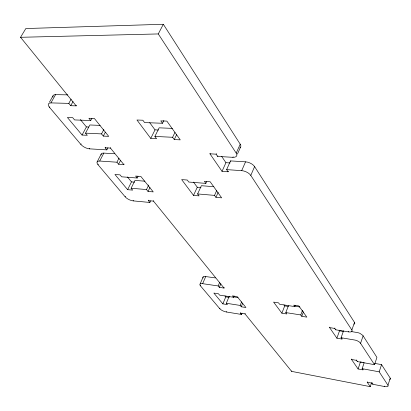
<?xml version="1.0" encoding="UTF-8"?>
<svg xmlns="http://www.w3.org/2000/svg" width="411" height="411" viewBox="0 0 411 411"><rect width="100%" height="100%" fill="white"/><g stroke="black" fill="none" stroke-linecap="round" stroke-linejoin="round"><path stroke-width="0.62" d="M367.372 381.809L367.228 382.245L372.017 383.165L372.772 384.275L384.552 386.54A5.358 1.783 19 0 0 387.969 385.246L390.239 378.161L381.557 364.619L374.632 363.375M384.552 386.54L384.696 386.104M387.969 385.246L379.194 371.832L381.557 364.619M240.589 312.704L240.409 313.146L244.997 313.891L291.656 371.39L370.265 386.653L371.549 382.754M372.017 383.165L372.161 382.728M372.772 384.275L372.916 383.838M351.703 359.024L351.549 359.476L356.491 360.36L357.313 361.567L374.513 364.67L376.918 357.39L362.81 335.381L359.99 333.378A4.48 1.665 19.4 0 0 357.652 332.612L351.318 331.569M363.108 369.417L362.959 369.864L362.163 368.693L364.11 362.898M362.959 369.864L358.084 368.965L360.483 361.87L361.392 362.034M356.491 360.36L356.645 359.908M357.313 361.567L357.467 361.115M374.513 364.67L360.56 343.329L363.108 335.854M329.781 327.146L329.617 327.613L334.765 328.446L335.679 329.792L348.389 331.862A5.852 2.183 19.7 0 0 351.867 330.007L354.508 322.409L254.594 166.594A7.254 3.55 23.6 0 0 245.552 161.831L230.525 160.901L226.631 169.625L228.1 171.777L228.341 171.233M348.389 331.862L348.554 331.389M329.617 327.613L336.897 338.191L341.978 339.044L342.142 338.582M341.978 339.044L341.089 337.739L343.534 330.793M336.897 338.191L339.507 330.819L339.06 330.167M334.765 328.446L334.929 327.978M335.679 329.792L335.844 329.324M291.656 371.39L291.81 370.979M295.185 305.43L294.749 306.58L293.726 305.162L298.843 305.938L306.827 317.122L301.777 316.321L300.785 314.949L302.501 310.382M301.777 316.321L303.488 311.764M294.749 306.58L279.619 304.274L278.571 302.866L273.582 302.111L281.889 313.182L286.816 313.963L285.799 312.596L288.404 305.82M281.889 313.182L284.71 305.876L283.96 304.864M244.997 313.891L245.177 313.449M200.609 285.368L200.414 285.809L219.751 308.676A5.353 1.885 22.7 0 0 226.399 311.99L241.473 314.446L242.007 313.131M234.023 296.167L233.566 297.266L232.451 295.884L237.173 296.603L245.922 307.51L241.252 306.776L240.168 305.435L241.622 301.885M241.252 306.776L242.696 303.231M226.399 311.99L226.579 311.553M233.566 297.266L219.597 295.139L218.457 293.767L213.854 293.069L222.865 303.873L227.417 304.592L226.312 303.256L229.24 296.228M219.751 308.676L219.931 308.245M222.865 303.873L225.783 296.876L224.971 295.889M200.414 285.809A5.549 2.029 23.3 0 1 202.644 283.682L218.164 285.953L219.325 287.366L224.041 288.06L224.231 287.608M218.164 285.953L219.695 282.342M219.325 287.366L220.851 283.765M351.867 330.007L250.787 175.415L254.594 166.594M200.085 284.027L203.162 276.932M202.644 283.682L205.721 276.557L215.369 277.918M226.631 169.625L241.694 170.642L245.552 161.831M210.216 153.272L209.959 153.822L216.114 154.176L217.645 156.421L232.878 157.321L233.129 156.761M206.625 181.698L205.865 183.378L204.39 181.338L210.185 181.785L221.652 197.84L215.939 197.347L218.164 192.353M232.878 157.321A7.511 3.704 24.4 0 0 236.217 153.133L240.209 144.163L163.331 24.27L25.826 28.544L20.55 37.298L76.189 105.863L76.477 105.334M237.466 154.012L240.44 147.318M215.939 197.347L214.521 195.384L216.756 190.385M228.1 171.777L222.038 171.361L225.927 162.694L221.714 156.463M205.865 183.378L188.783 182.052L187.282 180.033L181.667 179.602L193.524 195.4L199.063 195.883L197.619 193.935L201.375 185.705L213.874 186.702M216.114 154.176L216.366 153.622M217.645 156.421L217.897 155.867M193.524 195.4L197.275 187.216L193.494 182.083M224.041 288.06L153.483 201.113L153.719 200.625M114.535 153.765L103.829 153.103L99.714 161.045A6.689 2.836 27.4 0 0 97.982 164.672L125.16 196.812A6.371 2.615 26.2 0 0 133.149 200.881L149.871 202.459L150.575 200.994M149.871 202.459L148.381 200.64L148.618 200.147M163.85 120.515L162.494 123.269L160.773 120.885L166.856 121.106L180.244 139.858L174.254 139.565L172.599 137.279L174.978 132.378M138.039 176.309L137.192 178.025L135.609 176.067L140.87 176.468L153.241 191.896L148.042 191.444L149.953 187.488M174.254 139.565L176.617 134.669M148.042 191.444L146.516 189.558L148.71 185.027M133.149 200.881L133.385 200.398M144.826 181.189L134.988 180.403L131.119 188.243L132.666 190.113L127.616 189.677L131.479 181.878L127.431 176.951M162.494 123.269L144.59 122.586L142.843 120.228L136.961 120.012L150.765 138.409L156.565 138.697L154.885 136.431L159.139 127.831L172.399 128.381M125.16 196.812L125.396 196.33M150.765 138.409L155.009 129.855L149.707 122.663M99.714 161.045L116.95 162.211L118.599 164.23L123.845 164.59L124.101 164.087M118.599 164.23L120.639 160.203M116.95 162.211L119 158.178M105.406 147.272L105.144 147.78L110.451 148.088L110.718 147.575M97.982 164.672L98.239 164.179M67.81 94.874L55.572 94.633L50.913 102.904A7.3 3.237 29.8 0 0 49.52 107.358L80.849 144.405A6.9 2.98 28.2 0 0 89.475 148.849L106.855 149.876L107.913 147.837M97.099 161.97L101.209 154.058M100.114 125.396L89.881 124.97L85.514 133.143L101.538 133.904L103.3 136.087L105.319 132.234M236.217 153.133L158.281 33.938L163.331 24.27M101.538 133.904L103.849 129.496M89.475 148.849L89.742 148.345M85.514 133.143L87.302 135.301L82.051 135.044L67.409 117.484L72.716 117.68L74.576 119.925L90.733 120.541L91.925 118.317M80.849 144.405L81.116 143.907M82.051 135.044L86.402 126.922L88.735 127.02M50.913 102.904L68.817 103.372L70.728 105.709L73.04 101.512M68.817 103.372L71.139 99.164M49.52 107.358L49.808 106.845M49.484 102.092L52.968 95.917M20.55 37.298L158.281 33.938M70.728 105.709L76.189 105.863M155.009 129.855L158.482 130.004M154.885 136.431L172.599 137.279M103.3 136.087L108.72 136.354L94.381 118.471L88.899 118.27L90.733 120.541M225.927 162.694L230.078 162.956M137.192 178.025L121.661 176.812L120.058 174.875L114.946 174.485L127.616 189.677M131.479 181.878L134.628 182.135M197.275 187.216L200.958 187.514M131.119 188.243L146.516 189.558M197.619 193.935L214.521 195.384M148.381 200.64L153.483 201.113M233.638 296.896L238.041 297.569M294.23 306.108L299.835 306.96M225.783 296.876L229.194 297.4M284.71 305.876L288.394 306.442M226.312 303.256L240.168 305.435M285.799 312.596L300.785 314.949M339.507 330.819L343.622 331.492M341.089 337.739L355.078 340.092A4.495 1.639 19.5 0 1 357.421 340.863L359.481 342.091L360.56 343.329M362.913 362.307L363.822 362.471M362.163 368.693L379.194 371.832M80.371 119.56L86.402 126.922M105.144 147.78L106.855 149.876M240.409 313.146L241.473 314.446M110.451 148.088L123.845 164.59M209.959 153.822L222.038 171.361M351.549 359.476L358.084 368.965M367.228 382.245L370.265 386.653M230.525 160.901L230.797 161.312M390.239 378.161A5.338 1.814 19 0 1 389.834 379.492M354.508 322.409A5.831 2.219 19.7 0 1 354.087 324.166M203.013 277.985A5.528 2.06 23.3 0 1 205.721 276.557M241.694 170.642A7.29 3.499 23.6 0 1 250.787 175.415M101.116 154.993A6.658 2.882 27.5 0 1 103.829 153.103M240.209 144.163A7.475 3.756 24.5 0 1 239.86 147.832M52.968 97.042A7.264 3.283 29.9 0 1 55.572 94.633"/></g></svg>
